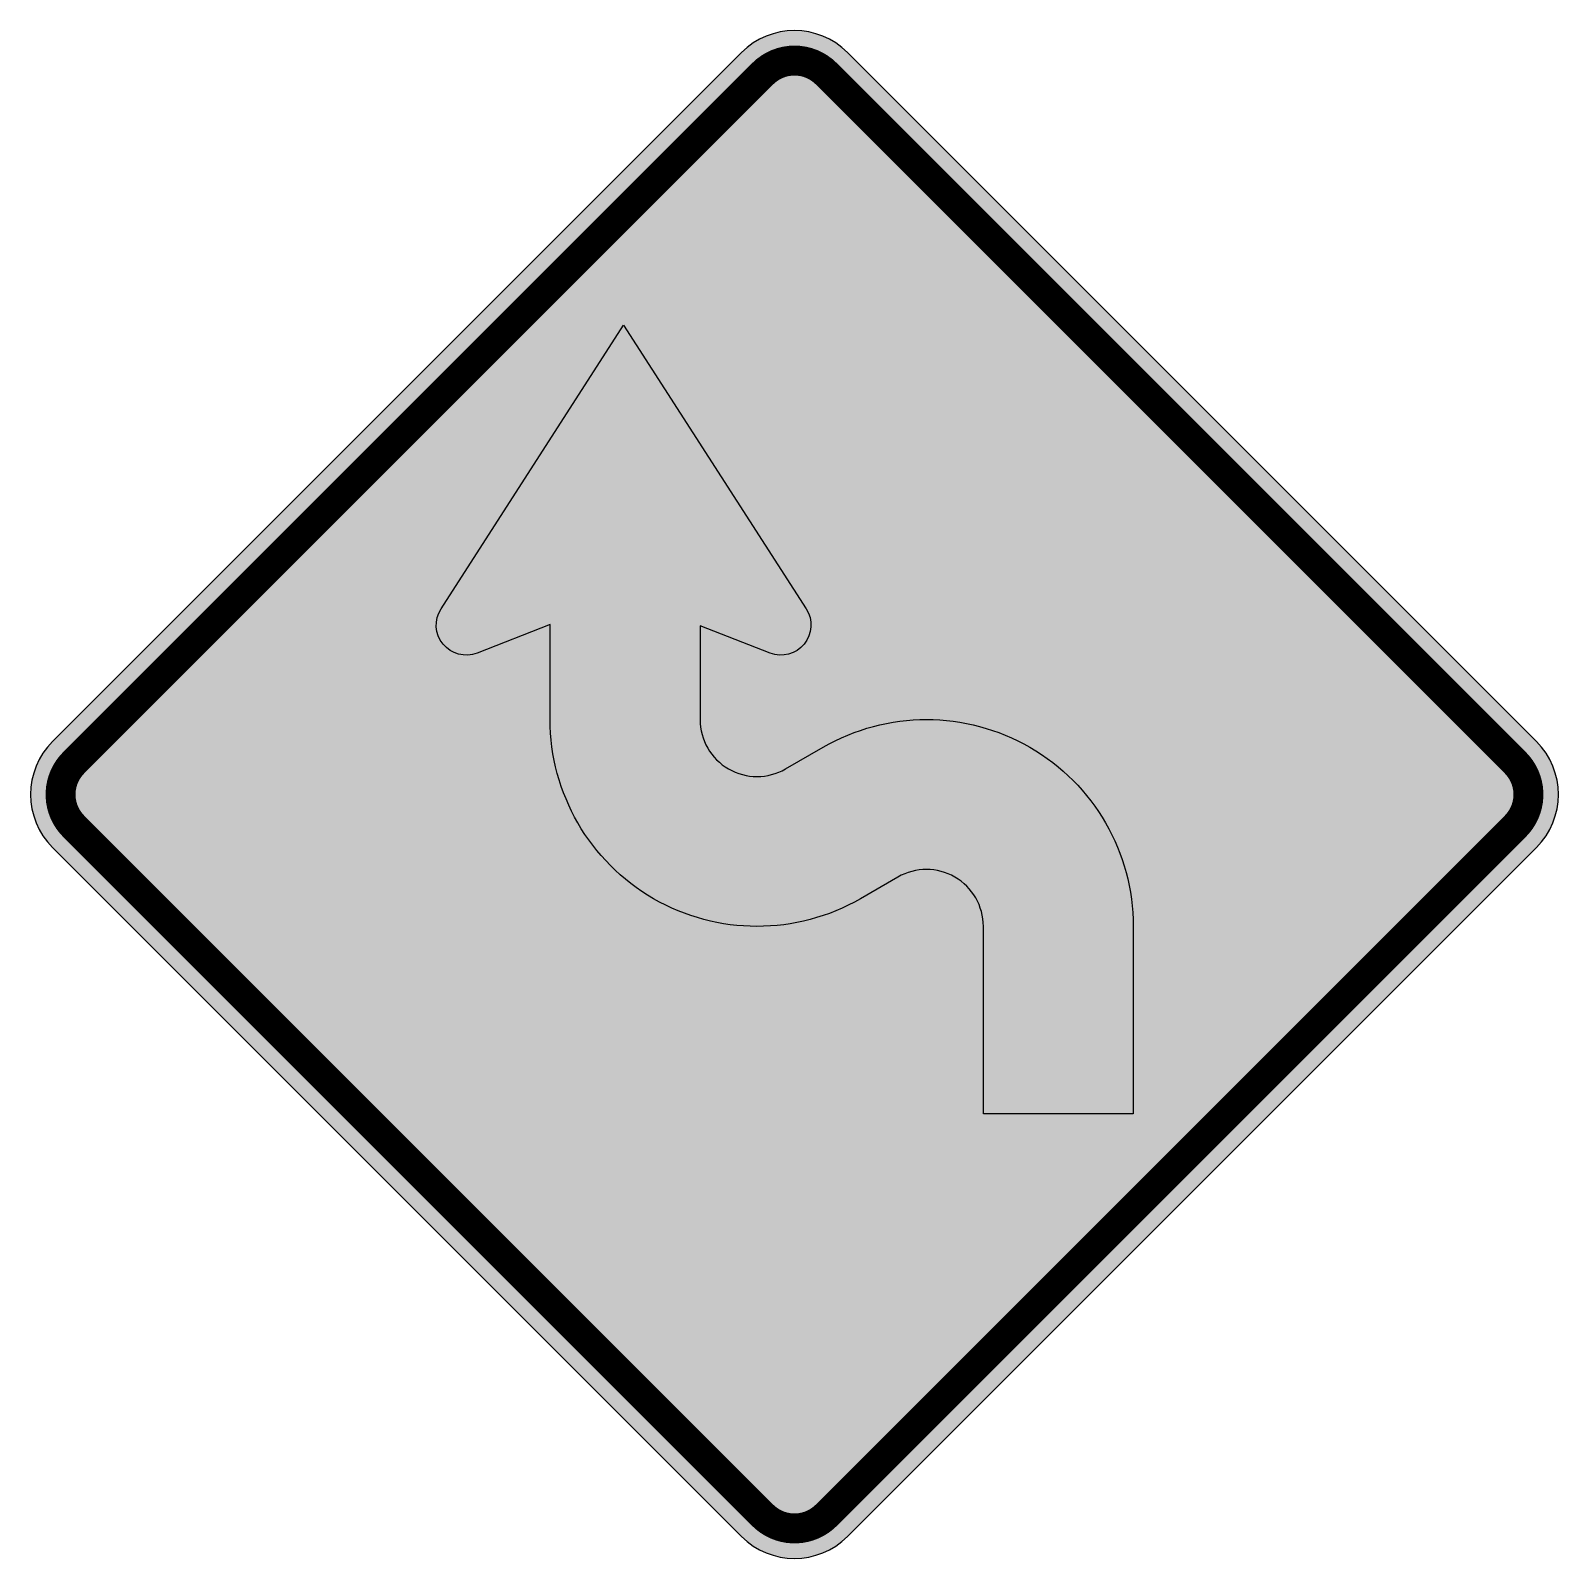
# Model space of a CAD drawing. Header units: millimetres. Extents: x -510 to 510, y -510 to 510.
import ezdxf

# ---------------------------------------------------------------- set-up
doc = ezdxf.new("R2010")
doc.units = ezdxf.units.MM
doc.header["$LTSCALE"] = 10
doc.header["$MEASUREMENT"] = 0
doc.layers.get('0').update_dxf_attribs({"linetype": 'CONTINUOUS'})

msp = doc.modelspace()

# ---------------------------------------------------------------- hatches: boundary and pattern name
h = msp.add_hatch(color=50)
h.dxf.hatch_style = 1
edge = h.paths.add_edge_path()
edge.add_line((35.35533905932738, -494.9747468305835), (494.9747468305834, -35.35533905932738))
edge.add_arc((459.619407771256, 2.131628207280301e-14), 50.00000000000002, 315, 404.9999999999999)
edge.add_line((494.9747468305834, 35.35533905932742), (35.35533905932738, 494.9747468305833))
edge.add_arc((-3.197442310920451e-14, 459.619407771256), 49.99999999999998, 44.99999999999993, 135)
edge.add_line((-35.35533905932738, 494.9747468305834), (-494.9747468305835, 35.35533905932738))
edge.add_arc((-459.6194077712561, -3.552713678800501e-15), 50, 135, 225)
edge.add_line((-494.9747468305835, -35.35533905932738), (-35.35533905932738, -494.9747468305836))
edge.add_arc((-2.842170943040401e-14, -459.6194077712561), 50.00000000000002, 225.0000000000001, 315)
h = msp.add_hatch(color=7)
h.dxf.hatch_style = 1
edge = h.paths.add_edge_path()
edge.add_line((-113.9999999999999, 312.9999999999999), (7.815286624204234, 123.8280254777063))
edge.add_arc((-8.999999999999122, 112.9999999999996), 19.99999999999949, 248.67631373649618, 392.77908066806975, ccw=False)
edge.add_line((-16.27272727272813, 94.36918042552878), (-62.99999999999994, 112.6096399708206))
edge.add_line((-62.99999999999994, 112.6096399708206), (-62.99999999999994, 49.99999999999997))
edge.add_arc((-24.99999999999993, 49.99999999999999), 38.00000000000001, 540, 659.9771860694677)
edge.add_line((-6.013105138526328, 17.08347187932256), (19.04759234517496, 31.53897054351276))
edge.add_arc((88.00000000000007, -88), 138, 360, 479.97718606946773, ccw=False)
edge.add_line((226.0000000000001, -88.00000000000001), (226, -213))
edge.add_line((226, -213), (126, -213))
edge.add_line((126, -213), (126, -88.00000000000003))
edge.add_arc((88.00000000000004, -88.00000000000001), 37.99999999999999, 360, 479.9771860694677)
edge.add_line((69.01310513852648, -55.08347187932259), (43.95240765482519, -69.53897054351279))
edge.add_arc((-24.99999999999994, 49.99999999999999), 138, 180, 299.9771860694677, ccw=False)
edge.add_line((-162.9999999999999, 49.99999999999997), (-162.9999999999999, 113.3903600291794))
edge.add_line((-162.9999999999999, 113.3903600291794), (-211.7272727272729, 94.36918042552807))
edge.add_arc((-219.0000000000017, 112.9999999999986), 19.99999999999919, 147.2209193319302, 291.3236862635036, ccw=False)
edge.add_line((-235.8152866242048, 123.8280254777052), (-113.9999999999999, 312.9999999999999))

# ---------------------------------------------------------------- linework, layer by layer
at = {"color": 50, "flags": 128}
msp.add_lwpolyline([(35.35533905932738, -494.9747468305835), (494.9747468305834, -35.35533905932738, 0.414213562373095), (494.9747468305834, 35.35533905932742), (35.35533905932738, 494.9747468305833, 0.414213562373095), (-35.35533905932738, 494.9747468305834), (-494.9747468305835, 35.35533905932738, 0.414213562373095), (-494.9747468305835, -35.35533905932738), (-35.35533905932738, -494.9747468305836, 0.414213562373095)], format="xyb", close=True, dxfattribs=at)
at = {"const_width": 20.00000000000001, "flags": 128}
msp.add_lwpolyline([(21.21320343559639, -480.8326112068524), (480.8326112068524, -21.21320343559648, 0.4142135623730951), (480.8326112068524, 21.21320343559643), (21.21320343559639, 480.8326112068524, 0.4142135623730951), (-21.21320343559635, 480.8326112068524), (-480.8326112068525, 21.21320343559643, 0.4142135623730951), (-480.8326112068525, -21.21320343559648), (-21.21320343559651, -480.8326112068524, 0.4142135623730951), (21.21320343559639, -480.8326112068524, 0.4142135623730951)], format="xyb", dxfattribs=at)
msp.add_lwpolyline([(-113.9999999999999, 312.9999999999999), (7.81528662420423, 123.8280254777063, -0.7272278537010758), (-16.27272727272813, 94.36918042552878), (-62.99999999999994, 112.6096399708206), (-62.99999999999994, 49.99999999999997, 0.5772175507490879), (-6.013105138526328, 17.08347187932256), (19.04759234517496, 31.53897054351276, -0.5772175507490879), (226.0000000000001, -88.00000000000001), (226, -213), (126, -213), (126, -88.00000000000003, 0.5772175507490879), (69.01310513852648, -55.08347187932259), (43.95240765482519, -69.53897054351279, -0.5772175507490879), (-162.9999999999999, 49.99999999999997), (-162.9999999999999, 113.3903600291794), (-211.7272727272729, 94.36918042552807, -0.7272278537010745), (-235.8152866242048, 123.8280254777052)], format="xyb", close=True)

doc.saveas('drawing.dxf')
